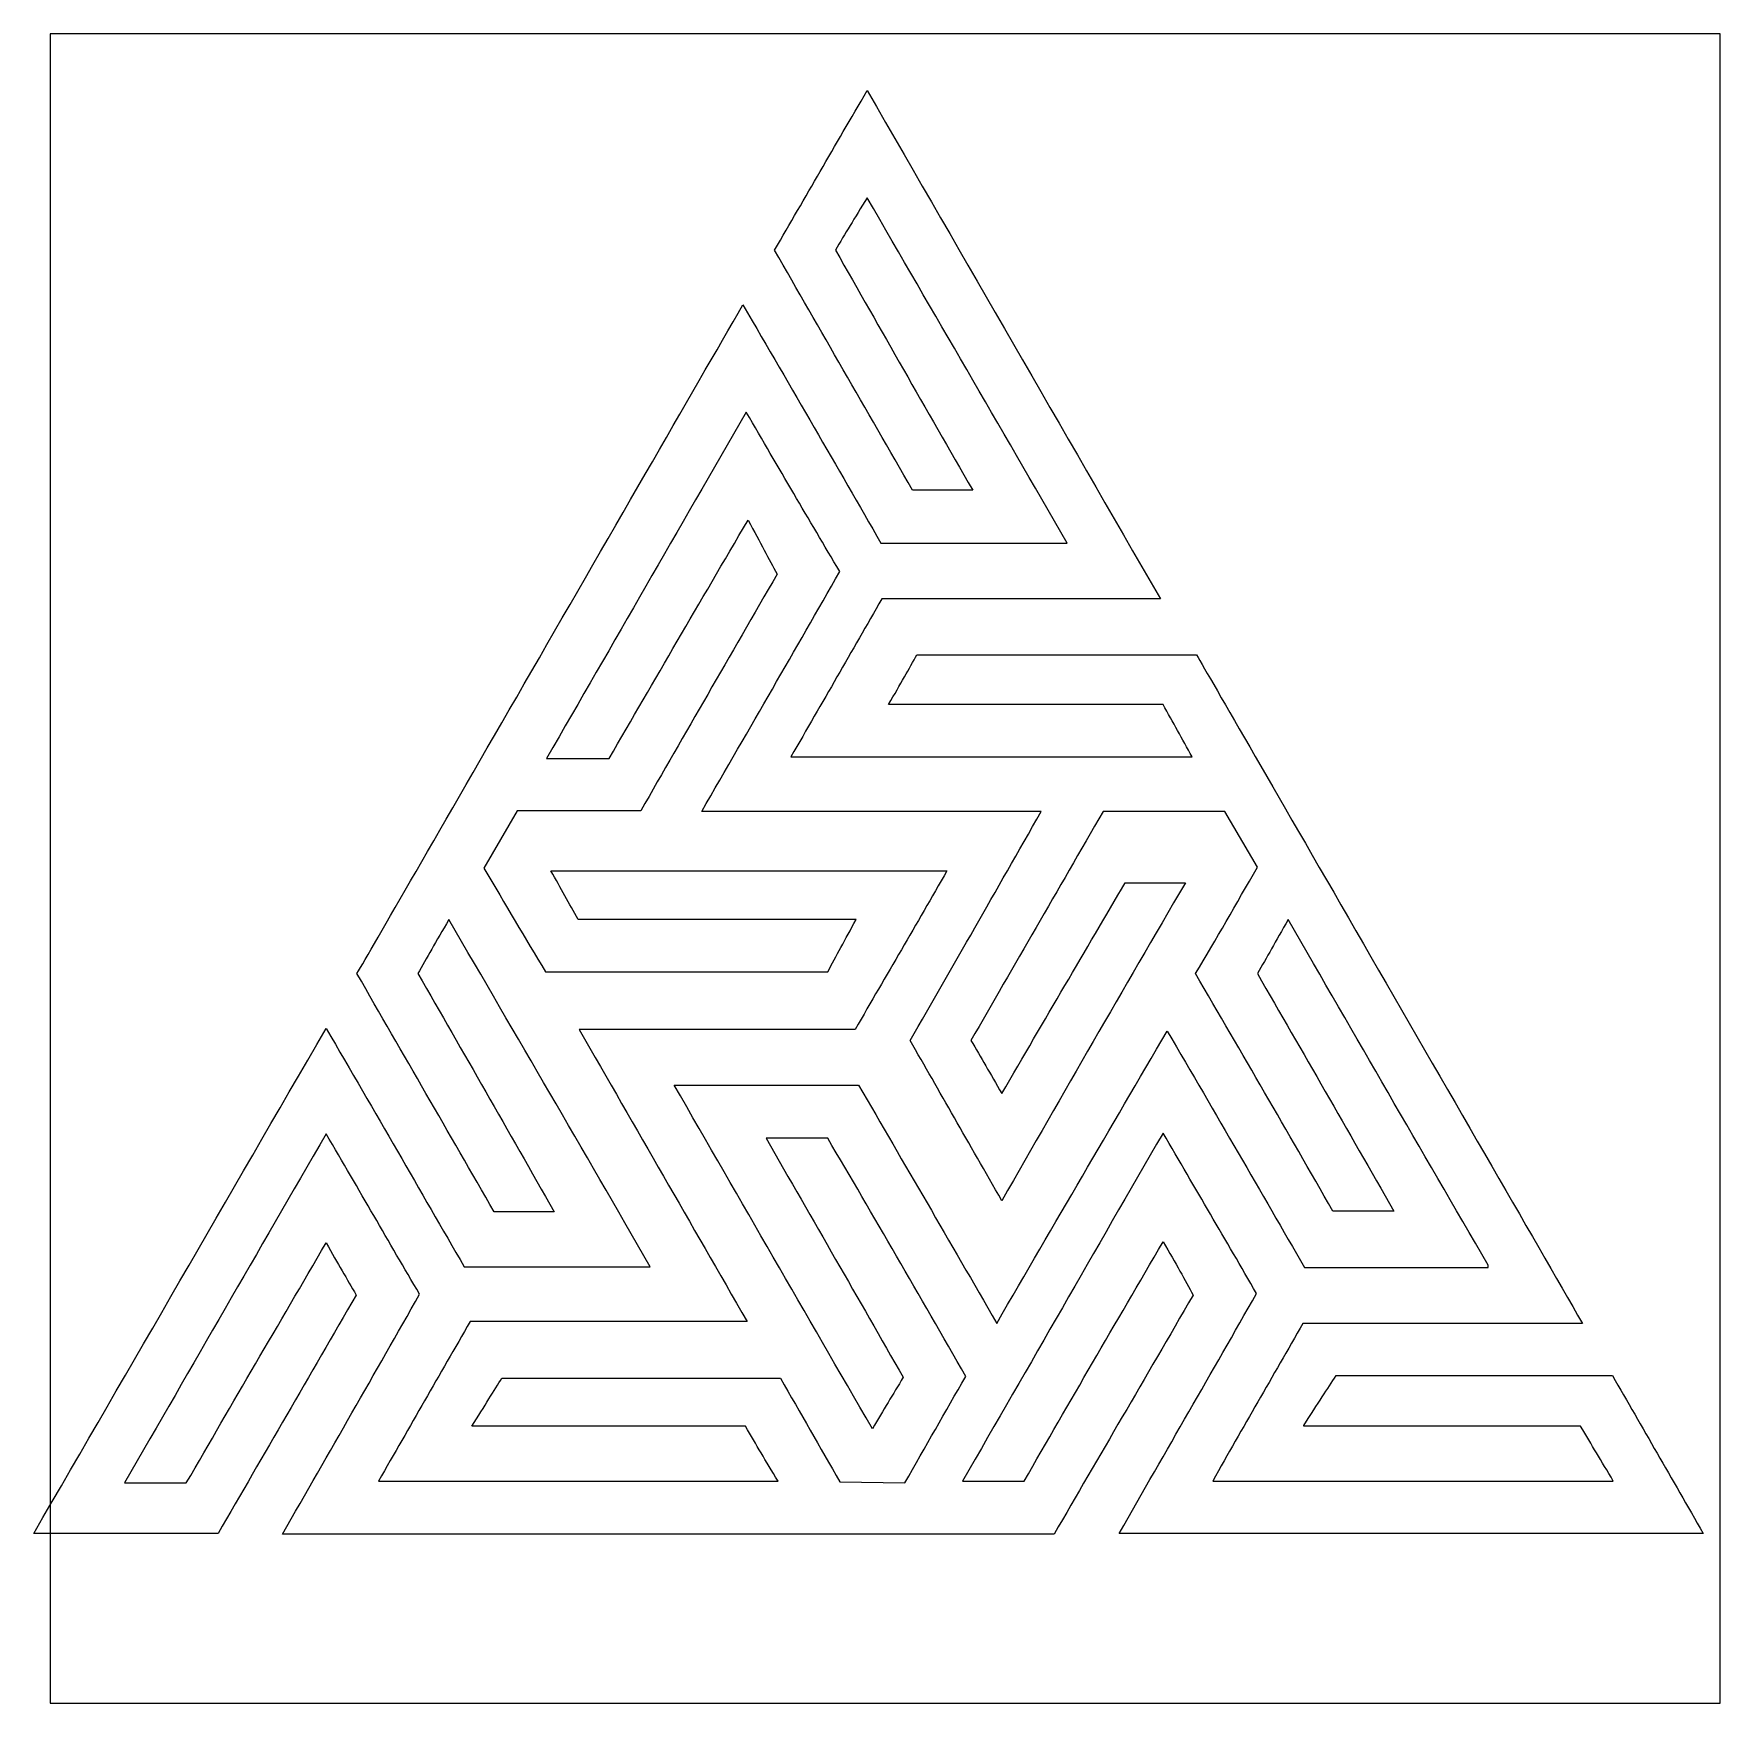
# Model space of a CAD drawing. Header units: millimetres. Extents: x -2 to 210, y -210 to 0.
import ezdxf

# ---------------------------------------------------------------- set-up
doc = ezdxf.new("R2010")
doc.units = ezdxf.units.MM
doc.layers.get('0').update_dxf_attribs({"linetype": 'CONTINUOUS'})

msp = doc.modelspace()

# ---------------------------------------------------------------- linework, layer by layer
for p, q in [((116, -57.41), (108.45, -57.41)), ((104.46, -64.09), (127.86, -64.09)), ((139.61, -71.1), (104.57, -71.1)), ((108.99, -78.11), (144.14, -78.11)), ((139.93, -84.36), (105.43, -84.36)), ((62.41, -91.16), (70.28, -91.16)), ((93.14, -90.94), (143.6, -90.94)), ((58.74, -97.73), (54.54, -104.96)), ((74.27, -97.73), (58.74, -97.73)), ((124.62, -97.84), (81.92, -97.84)), ((147.7, -97.84), (132.39, -97.84)), ((151.79, -104.85), (147.7, -97.84)), ((62.95, -105.28), (112.76, -105.28)), ((135.19, -106.79), (142.74, -106.79)), ((101.33, -111.43), (66.4, -111.43)), ((62.3, -118), (97.77, -118)), ((101.22, -125.23), (66.51, -125.23)), ((78.47, -132.24), (101.66, -132.24)), ((97.77, -138.92), (90.01, -138.92)), ((63.38, -148.19), (55.83, -148.19)), ((168.94, -148.09), (161.28, -148.09)), ((52.06, -155.09), (75.46, -155.09)), ((157.72, -155.2), (180.8, -155.2)), ((180.8, -155.2), (180.8, -154.88)), ((87.64, -161.99), (52.81, -161.99)), ((192.66, -162.21), (157.51, -162.21)), ((56.8, -169.11), (91.84, -169.11)), ((161.71, -168.79), (196.43, -168.79)), ((87.42, -175.15), (53.03, -175.15)), ((157.62, -175.15), (157.62, -175.04)), ((192.44, -175.15), (157.62, -175.15)), ((9.36, -182.27), (17.12, -182.27)), ((41.28, -182.05), (91.52, -182.05)), ((99.28, -182.16), (107.48, -182.27)), ((114.7, -182.05), (122.47, -182.05)), ((146.19, -182.05), (196.54, -182.05)), ((21.11, -188.63), (-2.07, -188.63)), ((126.24, -188.73), (29.2, -188.73)), ((207.86, -188.63), (134.43, -188.63))]:
    msp.add_line(p, q)
msp.add_lwpolyline([(210, 0), (0, 0), (0, -210), (210, -210)], close=True)
for points in [[(91.09, -27.22), (94.97, -20.53), (98.64, -14.17), (102.73, -7.16)], [(102.73, -7.16), (115.13, -28.62), (127.1, -49.43), (139.61, -71.1)], [(102.73, -20.64), (101.12, -23.23), (99.93, -25.17), (98.74, -27.22)], [(127.86, -64.09), (119.34, -49.21), (111.14, -35.2), (102.73, -20.64)], [(108.45, -57.41), (102.63, -47.27), (96.8, -37.25), (91.09, -27.22)], [(98.74, -27.22), (104.46, -37.25), (110.07, -47.16), (116, -57.41)], [(38.58, -118.22), (42.35, -111.75), (74.7, -55.58), (87.1, -34.12)], [(87.1, -34.12), (93.35, -44.79), (98.96, -54.5), (104.46, -64.09)], [(87.53, -47.6), (78.91, -62.48), (70.82, -76.6), (62.41, -91.16)], [(99.28, -67.65), (95.4, -61.07), (91.63, -54.71), (87.53, -47.6)], [(70.28, -91.16), (75.99, -81.34), (81.6, -71.64), (87.75, -61.18)], [(87.75, -61.18), (89.36, -64.09), (90.33, -66.03), (91.41, -67.97)], [(81.92, -97.84), (88.07, -87.17), (93.68, -77.46), (99.28, -67.65)], [(91.41, -67.97), (85.48, -78.22), (79.77, -88.14), (74.27, -97.73)], [(104.57, -71.1), (100.79, -77.68), (97.13, -84.04), (93.14, -90.94)], [(105.43, -84.36), (106.94, -81.78), (108.02, -79.83), (108.99, -78.11)], [(144.14, -78.11), (147.8, -84.47), (180.26, -140.65), (192.66, -162.21)], [(143.6, -90.94), (142.3, -88.68), (141.23, -86.63), (139.93, -84.36)], [(108.13, -126.63), (113.62, -117.14), (118.8, -107.98), (124.62, -97.84)], [(132.39, -97.84), (126.67, -107.76), (121.17, -117.25), (115.78, -126.63)], [(54.54, -104.96), (57.23, -109.49), (59.71, -113.8), (62.3, -118)], [(66.4, -111.43), (65.21, -109.38), (64.24, -107.54), (62.95, -105.28)], [(112.76, -105.28), (108.88, -112.07), (105.21, -118.33), (101.22, -125.23)], [(144.03, -118.22), (146.62, -113.91), (149.1, -109.49), (151.79, -104.85)], [(119.66, -133.31), (125.05, -124.04), (130.23, -115.2), (135.19, -106.79)], [(142.74, -106.79), (134.86, -120.27), (127.43, -133.21), (119.66, -146.79)], [(50.12, -111.43), (48.5, -114.23), (47.31, -116.28), (46.24, -118.22)], [(75.46, -155.09), (66.94, -140.32), (58.74, -126.2), (50.12, -111.43)], [(97.77, -118), (98.85, -115.96), (99.93, -114.01), (101.33, -111.43)], [(155.67, -111.43), (154.06, -114.23), (152.98, -116.17), (151.79, -118.22)], [(180.8, -154.88), (172.28, -140.21), (164.19, -126.2), (155.67, -111.43)], [(55.83, -148.19), (50.12, -138.27), (44.4, -128.35), (38.58, -118.22)], [(46.24, -118.22), (51.95, -128.14), (57.56, -137.95), (63.38, -148.19)], [(161.28, -148.09), (155.57, -138.06), (149.85, -128.25), (144.03, -118.22)], [(151.79, -118.22), (157.51, -128.14), (163.11, -137.84), (168.94, -148.09)], [(-2.07, -188.63), (10.33, -167.28), (22.3, -146.47), (34.7, -125.12)], [(34.7, -125.12), (40.95, -135.79), (46.56, -145.61), (52.06, -155.09)], [(66.51, -125.23), (73.73, -137.84), (80.52, -149.6), (87.64, -161.99)], [(119.66, -146.79), (115.46, -139.46), (111.79, -132.99), (108.13, -126.63)], [(115.78, -126.63), (117.07, -128.79), (118.15, -130.73), (119.66, -133.31)], [(119.02, -162.21), (126.35, -149.6), (133.25, -137.73), (140.47, -125.44)], [(140.47, -125.44), (146.62, -136.01), (152.33, -145.82), (157.72, -155.2)], [(103.38, -175.47), (94.97, -160.92), (86.88, -146.9), (78.47, -132.24)], [(101.66, -132.24), (107.37, -142.16), (113.09, -151.86), (119.02, -162.21)], [(34.7, -138.38), (26.07, -153.26), (17.88, -167.49), (9.36, -182.27)], [(46.45, -158.54), (42.57, -151.97), (38.9, -145.5), (34.7, -138.38)], [(90.01, -138.92), (95.94, -149.27), (101.66, -159.19), (107.26, -169)], [(115.13, -168.9), (109.31, -158.76), (103.49, -148.62), (97.77, -138.92)], [(139.93, -138.27), (131.31, -153.15), (123.22, -167.39), (114.7, -182.05)], [(151.69, -158.44), (147.8, -151.75), (144.03, -145.28), (139.93, -138.27)], [(17.12, -182.27), (22.95, -172.24), (28.66, -162.43), (34.7, -152.08)], [(34.7, -152.08), (36.21, -154.77), (37.29, -156.6), (38.47, -158.65)], [(122.47, -182.05), (128.18, -172.13), (133.89, -162.32), (139.93, -151.97)], [(139.93, -151.97), (141.55, -154.66), (142.74, -156.82), (143.71, -158.65)], [(38.47, -158.65), (32.65, -168.68), (26.83, -178.81), (21.11, -188.63)], [(29.2, -188.73), (35.13, -178.38), (40.84, -168.46), (46.45, -158.54)], [(143.71, -158.65), (137.67, -169.11), (131.85, -179.03), (126.24, -188.73)], [(134.43, -188.63), (140.36, -178.17), (146.08, -168.36), (151.69, -158.44)], [(52.81, -161.99), (48.93, -168.68), (45.27, -175.15), (41.28, -182.05)], [(157.51, -162.21), (153.73, -168.9), (149.96, -175.26), (146.19, -182.05)], [(53.03, -175.15), (54.65, -172.56), (55.83, -170.62), (56.8, -169.11)], [(91.84, -169.11), (94.32, -173.53), (96.8, -177.74), (99.28, -182.16)], [(107.26, -169), (105.97, -171.16), (104.78, -173.1), (103.38, -175.47)], [(107.48, -182.27), (110.07, -177.74), (112.55, -173.32), (115.13, -168.9)], [(157.62, -175.04), (159.45, -172.24), (160.63, -170.4), (161.71, -168.79)], [(196.43, -168.79), (200.2, -175.26), (203.87, -181.73), (207.86, -188.63)], [(91.52, -182.05), (89.9, -179.46), (88.83, -177.52), (87.42, -175.15)], [(196.54, -182.05), (195.03, -179.46), (193.84, -177.52), (192.44, -175.15)]]:
    msp.add_open_spline(points, degree=3)

doc.saveas('drawing.dxf')
